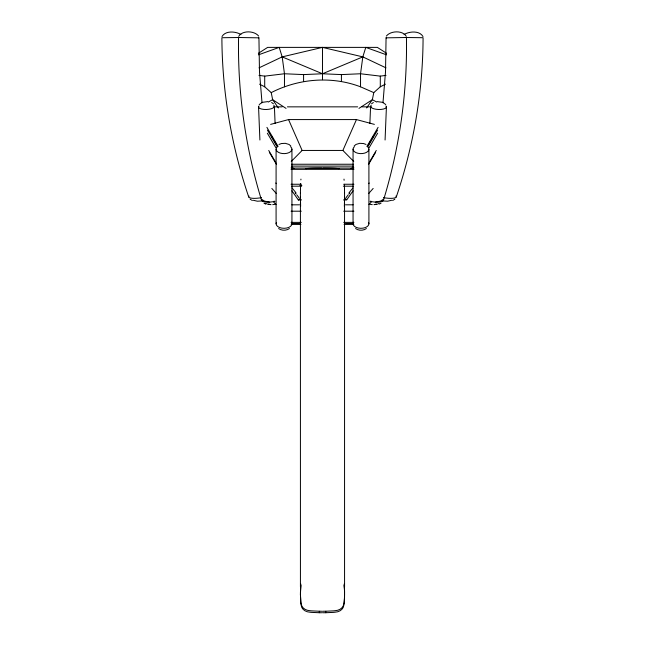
<?xml version="1.0" encoding="UTF-8"?>
<svg xmlns="http://www.w3.org/2000/svg" width="645" height="645" viewBox="0 0 645 645"><rect width="100%" height="100%" fill="white"/><g stroke="black" fill="none" stroke-linecap="round" stroke-linejoin="round"><path stroke-width="0.97" d="M276.084 223.815L276.092 149.189M353.057 223.815L353.065 149.189M300.409 192.968L300.409 196.83M344.551 196.838L344.551 192.968M262.015 102.781L259.483 71.805L258.935 37.845L238.561 37.499C237.586 92.493 245.431 147.592 261.515 200.184M300.409 192.863L300.635 183.478M344.551 196.935L344.503 200.7M300.433 592.07L300.433 594.408M344.567 594.408L344.567 592.07M319.211 612.726L311.64 612.387A39.329 39.329 0 0 1 309.664 612.153C305.674 611.928 301.618 609.461 301.159 605.187A21.688 21.688 0 0 1 300.836 603.285L300.425 594.617L300.836 584.628A21.712 21.567 0 0 1 300.901 584.152M344.567 594.464L344.527 596.794M405.834 37.507L423.072 37.708C422.926 91.808 413.59 145.778 396.28 197.007M344.503 200.813L344.398 204.683M300.449 591.949L300.836 585.958A21.712 21.712 0 0 1 300.901 585.475M344.527 598.173L344.527 591.094M344.519 598.294L344.172 603.228A21.688 21.688 0 0 1 343.85 605.195C343.382 609.461 339.334 611.944 335.336 612.153A39.321 39.321 0 0 1 333.36 612.387L325.878 612.726M344.519 596.883L344.164 601.841A21.688 21.543 0 0 1 343.85 603.736C343.374 608.001 339.318 610.444 335.336 610.654A39.321 39.063 0 0 1 333.36 610.88L325.902 611.226M369.883 123.413L370.585 106.377M385.073 140.005L386.419 106.949M344.382 205.07L344.325 206.319M300.876 179.891L300.949 179.108M382.985 102.781L385.517 71.805L386.065 37.845L386.548 37.813M386.565 54.849L365.78 47.383L362.821 56.881L360.531 73.764L360.531 86.809L373.778 92.614L380.292 86.801L385.468 84.148M373.778 92.614L372.358 99.677L366.626 107.949M383.485 200.184C399.569 147.592 407.414 92.493 406.439 37.499L386.065 37.845M222.001 36.547C225.444 30.46 235.554 31.274 240.932 34.491M238.69 36.346C242.343 30.146 254.42 30.678 258.661 36.08M291.258 161.484L302.126 150.446L342.874 150.446L356.459 119.575L374.382 124.38M386.339 36.08C390.58 30.678 402.657 30.146 406.31 36.346M367.021 146.23L378.091 127.363M367.908 145.762L368.916 144.045M369.916 142.327L370.923 140.618M371.931 138.901L373.439 136.329M368.029 146.383L377.591 130.08M369.19 147.641L377.68 133.16M369.19 162.54L376.269 150.478M368.585 164.306L375.616 152.373M259.209 104.571L262.233 102.353L267.74 101.62M343.648 199.974L346.671 199.974L353.089 190.791M345.591 198.378L346.679 196.87M347.042 196.378L348.131 194.935M348.856 194L349.219 193.54M349.026 192.758L352.92 187.953M349.429 193.266L349.856 192.734M368.618 193.589L373.165 188.437M354.178 146.004L355.967 144.448L359.676 143.319L363.554 143.537L366.005 144.448M368.618 183.64L369.198 183.027M371.52 103.837L373.358 102.482M394.361 199.523L394.893 199.103M378.873 203.489L378.276 203.852M291.774 204.836L299.482 204.812M404.068 34.491C409.446 31.274 419.556 30.46 422.999 36.547M291.911 190.791L298.329 199.974L299.764 199.37L300.892 199.676M289.428 228.548C286.307 230.805 281.72 230.805 278.6 228.548M366.4 228.548C363.28 230.805 358.693 230.805 355.572 228.548M358.951 108.392L372.358 99.677L376.712 102.039M258.371 53.309L267.659 47.383L377.341 47.383L386.629 53.309M391.628 200.297L387.621 201.208L382.3 200.909M268.288 102.039L272.642 99.677L286.049 108.392M393.837 199.877L392.571 200.482M381.018 203.223L379.3 204.046M259.032 67.854L282.179 56.881L322.5 47.383L362.821 56.881L385.968 67.854M248.72 197.007C231.386 145.786 222.13 91.816 221.888 37.724L239.166 37.507M278.995 144.448L281.446 143.537L285.324 143.319L289.033 144.448L290.822 146.004M351.025 168.538L353.742 167.321M259.532 84.148L264.708 86.801L271.222 92.614C298.667 78.529 331.538 75.796 360.531 86.809M362.821 56.881L322.5 73.764L303.585 74.594L284.469 73.764L264.708 76.126L258.984 75.376M258.435 54.849L279.221 47.383L282.179 56.881L284.469 73.764L284.469 86.809M352.525 168.877L353.162 168.651M377.567 204.126L373.963 204.683M275.721 204.191L272.722 204.667M270.618 124.38L288.541 119.575L356.459 119.575M262.7 200.909L257.379 201.208L253.372 200.297M282.179 56.881L322.5 73.764L341.415 74.594L360.531 73.764L380.292 76.126L386.016 75.376M406.439 37.499L405.963 37.523M325.862 611.226L322.5 611.242M325.838 612.726L322.5 612.75M377.244 101.62L382.743 102.353L385.766 104.571M321.678 168.079L315.671 168.127A39.788 7.16 0 0 0 312.833 168.184L312.277 168.2A20.946 3.765 0 0 0 309.64 168.313L308.181 168.41A9.49 1.709 0 0 0 305.843 168.667M273.673 106.852L282.131 106.852M287.428 106.852L357.653 106.852M361.99 106.852L371.335 106.852M291.54 164.241L353.46 164.241M291.54 166.104L353.46 166.104M291.169 168.063L353.831 168.063M291.089 169.345L353.911 169.345M291.089 184.252L301.28 184.252M343.721 184.252L353.911 184.252M299.852 185.405L301.868 185.405M291.709 186.187L301.642 186.195M343.358 186.195L353.291 186.187M298.329 199.974L301.352 199.974M345.518 204.812L353.194 204.812M291.089 211.197L301.28 211.197M343.721 211.197L353.911 211.197M291.089 222.38L301.28 222.38M343.721 222.38L353.911 222.38M291.806 223.622L299.482 223.622M345.518 223.622L353.194 223.622M291.145 224.323L300.949 224.331M344.051 224.331L353.855 224.323M322.879 168.079L329.289 168.127A39.788 7.16 0 0 1 332.127 168.184L332.675 168.2A20.946 3.773 0 0 1 335.311 168.313L336.779 168.41A9.498 1.709 0 0 1 339.117 168.667M321.694 611.242L319.235 611.226M321.694 612.75L319.259 612.726M319.186 611.226L311.64 610.88A39.329 39.071 0 0 1 309.664 610.654C305.722 610.436 301.658 608.042 301.175 603.801A21.688 21.543 0 0 1 300.836 601.841L300.433 594.464M258.452 37.813L258.879 37.837M239.037 37.523L238.561 37.499M271.037 204.683L267.433 204.126M372.278 204.667L369.279 204.191M291.524 168.538L292.475 168.877M252.429 200.482L251.163 199.877M291.258 167.321L293.975 168.538M265.7 204.046L263.982 203.223M266.724 203.852L266.127 203.489M264.926 203.352L265.547 203.731M271.618 102.482L273.456 103.837M250.107 199.103L250.639 199.523M342.874 150.446L353.742 161.484M275.802 183.027L276.382 183.64M271.835 188.437L276.382 193.589M292.08 187.953L295.974 192.758M295.144 192.734L295.571 193.266M295.781 193.54L296.144 194M296.869 194.935L297.958 196.378M298.321 196.87L299.409 198.378M278.374 107.949L272.642 99.677L271.222 92.614M269.384 152.373L276.415 164.306M266.909 127.363L277.979 146.23M271.561 136.329L273.069 138.901M274.077 140.618L275.084 142.327M276.084 144.045L277.092 145.762M267.409 130.08L276.971 146.383M267.32 133.16L275.81 147.641M268.731 150.478L275.81 162.54M288.541 119.575L302.126 150.446M344.003 179.108L344.116 180.286M300.635 206.319L300.409 196.935M344.365 184.317L344.382 184.736M274.399 106.377L275.092 123.413M258.564 106.949L259.903 140.005M344.398 185.115L344.503 188.8M344.527 589.683L344.567 592.005M344.519 589.595L344.164 584.628A21.712 21.567 0 0 0 344.099 584.152M344.519 590.925L344.164 585.958A21.712 21.712 0 0 0 344.099 585.475M344.503 188.953L344.551 192.871M380.292 76.126L380.292 86.801M368.908 149.189L368.916 223.815M344.551 203.119L344.567 586.789M341.415 74.594L341.415 81.472M322.5 47.383L322.5 79.674M303.585 74.594L303.585 81.472M300.409 203.119L300.433 586.789M291.943 223.815L291.935 149.189M264.708 76.126L264.708 86.801M269.9 204.336A3.354 1.266 -2.3 0 1 268.497 204.167M395.982 196.04A10.247 2.62 7.9 0 1 383.444 197.612M375.164 202.054A10.634 3.499 7.4 0 1 370.101 201.345M383.332 199.273A10.215 3.386 7.4 0 1 375.269 202.256M290.645 146.754A7.925 4.442 0 0 1 289.008 152.631A7.925 4.442 0 0 1 278.414 152.325A7.925 4.442 0 0 1 277.866 146.383M291.484 222.267A7.925 4.531 0 0 1 284.211 228.306A7.925 4.531 0 0 1 276.423 222.485M367.134 146.383A7.925 4.442 0 0 1 366.586 152.325A7.925 4.442 0 0 1 355.992 152.631A7.925 4.442 0 0 1 354.355 146.754M368.577 222.485A7.925 4.531 0 0 1 360.789 228.306A7.925 4.531 0 0 1 353.516 222.267M369.053 204.481A216.502 56.333 -79.3 0 1 371.528 201.716M344.18 199.837A5.74 3.233 77.6 0 1 346.655 199.507M273.472 201.796A216.526 56.317 79.3 0 1 275.947 204.57M274.899 201.345A10.634 3.499 -7.4 0 1 269.836 202.054M269.731 202.256A10.215 3.386 -7.4 0 1 261.668 199.273M261.556 197.612A10.247 2.62 -7.9 0 1 249.018 196.04M376.486 204.167A3.354 1.266 2.3 0 1 375.076 204.336M273.843 105.361A7.925 2.822 -2.3 0 1 266.482 109.489A7.925 2.822 -2.3 0 1 259.113 105.885M274.286 201.184A7.925 2.894 -2.3 0 1 273.948 201.264M269.086 201.748A7.925 2.894 -2.3 0 1 262.467 199.668M385.863 105.885A7.925 2.822 2.3 0 1 378.494 109.489A7.925 2.822 2.3 0 1 371.141 105.361M382.509 199.668A7.925 2.894 2.3 0 1 375.89 201.748M371.028 201.264A7.925 2.894 2.3 0 1 370.69 201.184"/></g></svg>
